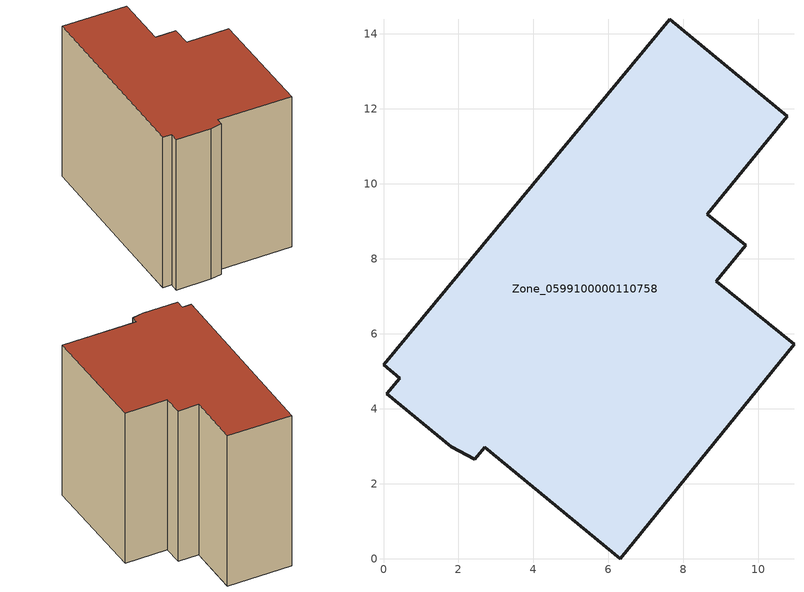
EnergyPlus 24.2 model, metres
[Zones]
Zone_0599100000110758
 floor ground (C_G): 2.44,2.66 1.81,2.99 0.08,4.4 0.43,4.82 0,5.18 7.63,14.39 10.77,11.8 8.63,9.19 9.66,8.37 8.88,7.4 10.95,5.72 6.32,0 2.7,2.98 z0
 wall outside (C_F): 0.43,4.82 0.08,4.4 1.81,2.99 2.44,2.66 2.7,2.98 6.32,0 10.95,5.72 8.88,7.4 9.66,8.37 8.63,9.19 10.77,11.8 7.63,14.39 0,5.18 0.43,4.82 z0:10.35
 roof outside (C_R): 1.81,2.99 2.44,2.66 2.7,2.98 6.32,0 10.95,5.72 8.88,7.4 9.66,8.37 8.63,9.19 10.77,11.8 7.63,14.39 0,5.18 0.43,4.82 0.08,4.4 z10.35
[BUILDING]
Pand.0599100000110758: North Axis=0; Terrain=City; Loads Convergence Tolerance Value=0.04; Temperature Convergence Tolerance Value=0.4; Solar Distribution=FullExterior; Maximum Number of Warmup Days=25; Minimum Number of Warmup Days=1
[Site:Location]
Rotterdam.The.Hague.AP_ZH_NLD Design_Conditions: Latitude=51.96; Longitude=4.45; Time Zone=1; Elevation=-4.5
[SITE:GROUNDTEMPERATURE:BUILDINGSURFACE]
18, 18, 18, 18, 18, 18, 18, 18, 18, 18, 18, 18
[MATERIAL] Thermal Absorptance=0.9; Solar Absorptance=0.7; Visible Absorptance=0.7
Name | Roughness | Thickness | Conductivity | Density | Specific Heat
G.TC.1946 | MediumSmooth | 0.15 | 1 | 540 | 1210
F.TC.1946 | Rough | 0.3 | 0.857143 | 1920 | 840
R.TC.1946 | MediumRough | 0.2 | 0.909091 | 1500 | 1000
[CONSTRUCTION]
C_G: G.TC.1946
C_F: F.TC.1946
C_R: R.TC.1946
[ZONE]
Zone_0599100000110758: Type=1; Multiplier=1; Ceiling Height=Autocalculate; Volume=Autocalculate; Floor Area=autocalculate; Part of Total Floor Area=Yes
[ZONEINFILTRATION:DESIGNFLOWRATE]
Infil_Zone_0599100000110758: Zone or ZoneList or Space or SpaceList=Zone_0599100000110758; Schedule=AlwaysOn; Design Flow Rate Calculation Method=Flow/Area; Flow Rate per Floor Area=0.003; Constant Term Coefficient=1; Temperature Term Coefficient=0; Velocity Term Coefficient=0; Velocity Squared Term Coefficient=0
[HVACTEMPLATE:ZONE:IDEALLOADSAIRSYSTEM]
Zone_0599100000110758: Maximum Heating Supply Air Temperature=50; Minimum Cooling Supply Air Temperature=13; Maximum Heating Supply Air Humidity Ratio=0.0156; Minimum Cooling Supply Air Humidity Ratio=0.0077; Heating Limit=NoLimit; Cooling Limit=NoLimit; Dehumidification Control Type=ConstantSensibleHeatRatio; Cooling Sensible Heat Ratio=0.7; Dehumidification Setpoint=60; Humidification Control Type=None; Humidification Setpoint=30; Outdoor Air Method=None; Outdoor Air Flow Rate per Person=0.00944; Outdoor Air Flow Rate per Zone Floor Area=0; Outdoor Air Flow Rate per Zone=0; Demand Controlled Ventilation Type=None; Outdoor Air Economizer Type=NoEconomizer; Heat Recovery Type=None; Sensible Heat Recovery Effectiveness=0.7; Latent Heat Recovery Effectiveness=0.65
[ZONECONTROL:THERMOSTAT]
ThermostatControl_Zone_0599100000110758: Zone or ZoneList=Zone_0599100000110758; Control Type Schedule=DualSetpointControlType; Control 1=Thermostat_Zone_0599100000110758; Temperature Difference Between Cutout And Setpoint=0
[THERMOSTATSETPOINT:DUALSETPOINT]
Thermostat_Zone_0599100000110758: Heating Setpoint Temperature Schedule=HeatingSetpoint_Zone_0599100000110758; Cooling Setpoint Temperature Schedule=CoolingSetpoint_Zone_0599100000110758
[SCHEDULE:COMPACT]
HeatingSetpoint_Zone_0599100000110758: Through: 12/31, For: AllDays, Until: 24:00, 21
CoolingSetpoint_Zone_0599100000110758: Through: 12/31, For: AllDays, Until: 24:00, 24
DualSetpointControlType: Through: 12/31, For: AllDays, Until: 24:00, 4
AlwaysOn: Through: 12/31, For: AllDays, Until: 24:00, 1
